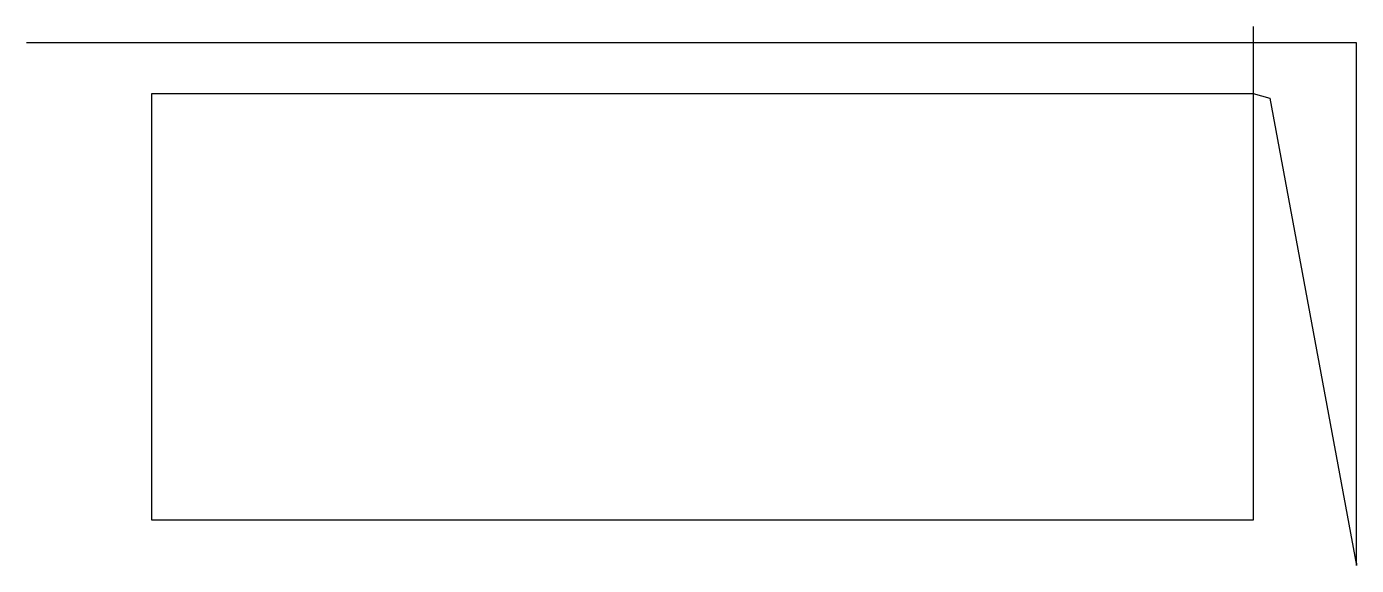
# Model space of a CAD drawing. Header units: metres. Extents: x 0 to 592, y 0 to 240.
import ezdxf

# ---------------------------------------------------------------- set-up
doc = ezdxf.new("R2010")
doc.units = ezdxf.units.M

msp = doc.modelspace()

# ---------------------------------------------------------------- linework, layer by layer
at = {"layer": 'TOOL_0'}
for p, q in [((545.677, 239.802), (545.677, 210.072)), ((1.001, 232.629), (0.001, 232.629)), ((591.646, 232.629), (1.001, 232.629)), ((591.646, 1), (591.646, 232.629)), ((55.677, 20.072), (55.677, 210.072)), ((55.677, 210.072), (545.677, 210.072)), ((545.677, 210.072), (545.677, 20.072)), ((545.677, 210.072), (553.112, 207.941)), ((553.112, 207.941), (591.646, 0)), ((545.677, 20.072), (55.677, 20.072)), ((591.646, 0), (591.646, 1)), ((591.646, 1), (591.646, 0)), ((591.646, 0), (591.646, 1))]:
    msp.add_line(p, q, dxfattribs=at)

doc.saveas('drawing.dxf')
